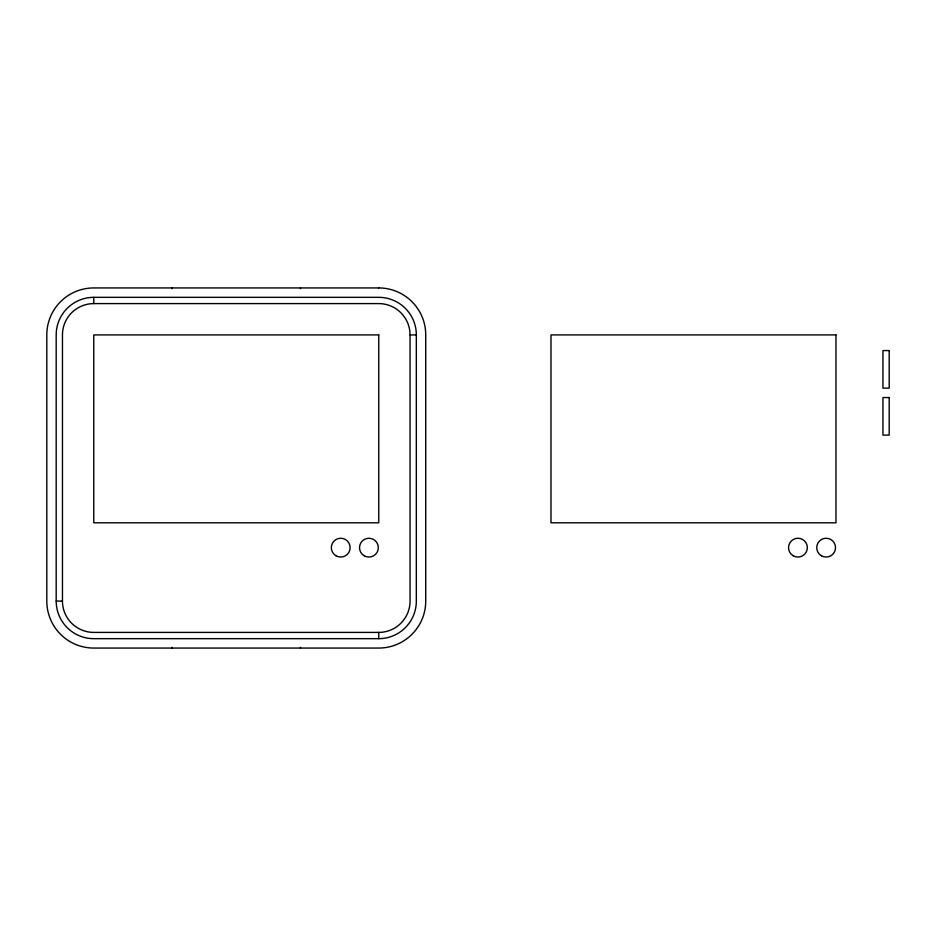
<?xml version="1.0" encoding="UTF-8"?>
<svg xmlns="http://www.w3.org/2000/svg" width="936" height="936" viewBox="0 0 936 936"><rect width="100%" height="100%" fill="white"/><g stroke="black" fill="none" stroke-linecap="round" stroke-linejoin="round"><path stroke-width="1.4" d="M93.775 297.332L378.752 297.332A37.58 37.58 0 0 1 416.333 334.912L416.333 601.087A37.58 37.58 0 0 1 378.752 638.668L93.775 638.668A37.58 37.58 0 0 1 56.195 601.087L56.195 334.912A37.58 37.58 0 0 1 93.775 297.332L93.775 303.592A31.321 31.321 0 0 0 62.455 334.912L62.455 601.087A31.321 31.321 0 0 0 93.775 632.408L378.752 632.408A31.321 31.321 0 0 0 410.062 601.087L410.062 334.912A31.321 31.321 0 0 0 378.752 303.592L93.775 303.592M410.062 334.912L416.333 334.912M56.195 601.087L62.455 601.087M378.752 632.408L378.752 638.668M300.456 287.937L300.456 288.651M300.456 647.349L300.456 648.063M172.06 287.937L172.06 288.651M172.06 647.349L172.06 648.063M378.752 287.937L93.775 287.937A46.975 46.975 0 0 0 46.8 334.912L46.8 601.087A46.975 46.975 0 0 0 93.775 648.063L378.752 648.063A46.975 46.975 0 0 0 425.728 601.087L425.728 334.912A46.975 46.975 0 0 0 378.752 287.937M378.752 334.912L93.775 334.912L93.775 522.803L378.752 522.803L378.752 334.912M835.965 334.912L550.988 334.912L550.988 522.803L835.965 522.803L835.965 334.912M889.2 350.567L882.94 350.567L882.94 388.124L889.2 388.124L889.2 350.567M889.2 397.543L882.94 397.543L882.94 435.1L889.2 435.1L889.2 397.543M821.434 555.785A9.395 9.395 0 0 0 835.532 547.654A9.395 9.395 0 0 0 821.434 539.51A9.395 9.395 0 0 0 821.434 555.785M793.248 555.785A9.395 9.395 0 0 0 807.347 547.654A9.395 9.395 0 0 0 793.248 539.51A9.395 9.395 0 0 0 793.248 555.785M364.221 555.785A9.395 9.395 0 0 0 378.32 547.654A9.395 9.395 0 0 0 364.221 539.51A9.395 9.395 0 0 0 364.221 555.785M336.036 555.785A9.395 9.395 0 0 0 350.134 547.654A9.395 9.395 0 0 0 336.036 539.51A9.395 9.395 0 0 0 336.036 555.785"/></g></svg>
